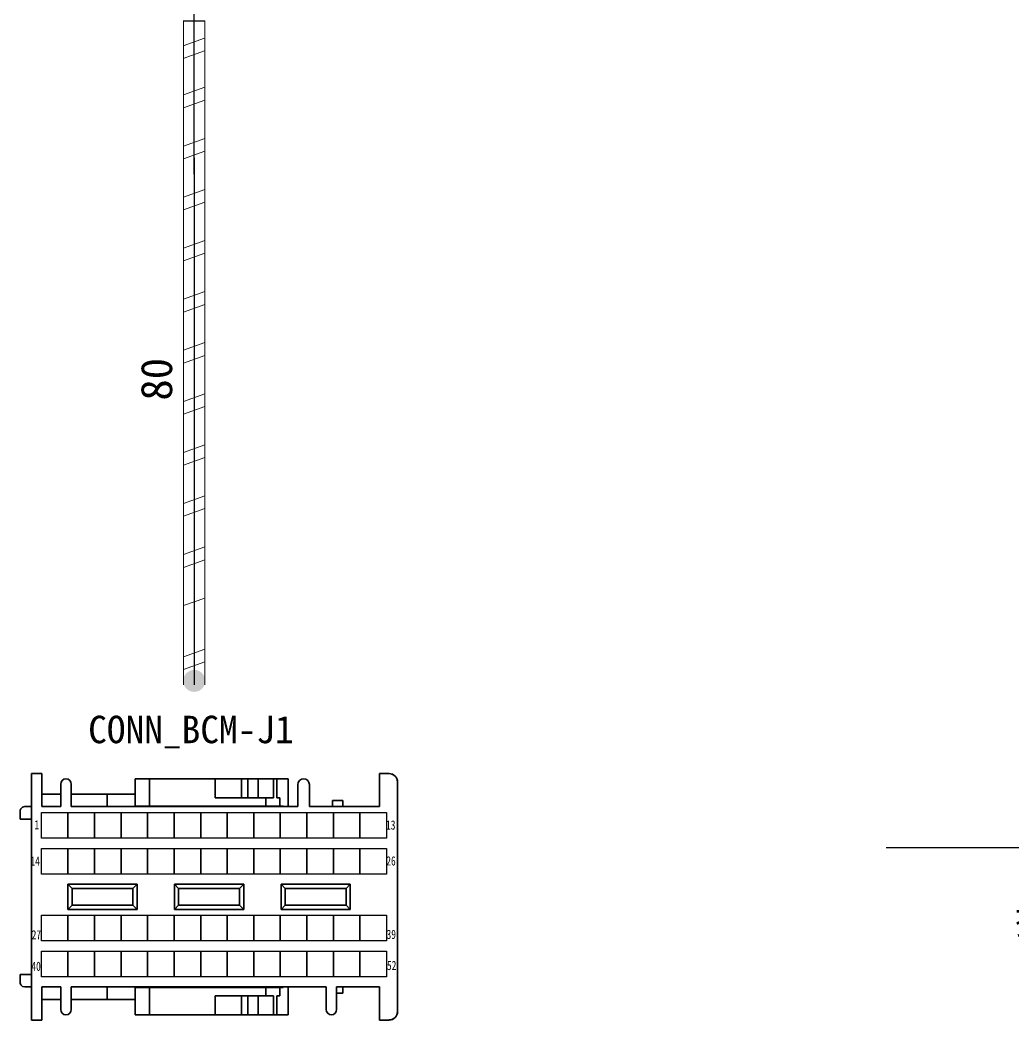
# Model space of a CAD drawing. Header units: millimetres. Extents: x 17 to 3784, y 12 to 1382.
# Drawn here: x 1098.52 to 1144.31, y 678.71 to 724.81 of the extents above; entities that cross this region are included whole.
import ezdxf
from ezdxf import colors
from ezdxf.entities.mleader import LeaderData, LeaderLine
from ezdxf.math import Vec2, Vec3

# ---------------------------------------------------------------- set-up
doc = ezdxf.new("R2010")
doc.units = ezdxf.units.MM
doc.styles.add('FangSong_GB2312_Style', font='simfang.ttf')
doc.styles.add('样式 2', font='', dxfattribs={"width": 0.75})
doc.styles.get('样式 2').set_extended_font_data('宋体')

msp = doc.modelspace()

# ---------------------------------------------------------------- hatches: boundary and pattern name
h = msp.add_hatch(color=0)
edge = h.paths.add_edge_path(flags=0)
edge.add_arc((1106.545, 694.339), 0.507, -180, 180, ccw=False)

# ---------------------------------------------------------------- linework, layer by layer
msp.add_line((1106.037, 724.769), (1107.026, 724.769))
at = {"color": 0, "lineweight": 35, "ltscale": 0.025}
for p, q in [((1099.525, 690.065), (1099.042, 690.065)), ((1099.042, 690.065), (1099.525, 690.065)), ((1112.913, 688.833), (1113.396, 688.833)), ((1113.396, 688.833), (1112.913, 688.833)), ((1099.042, 678.707), (1099.525, 678.707)), ((1099.525, 678.707), (1099.042, 678.707)), ((1099.525, 678.707), (1099.042, 678.707))]:
    msp.add_line(p, q, dxfattribs=at)
at = {"color": 0, "lineweight": 35}
for p, q in [((1099.042, 690.065), (1099.042, 678.707)), ((1099.042, 678.707), (1099.042, 690.065)), ((1115.909, 679.094), (1115.909, 689.679)), ((1115.909, 689.679), (1115.909, 679.094)), ((1100.878, 688.543), (1111.318, 688.543)), ((1111.318, 688.543), (1100.878, 688.543)), ((1100.878, 680.23), (1112.623, 680.23)), ((1100.878, 680.23), (1112.623, 680.23))]:
    msp.add_line(p, q, dxfattribs=at)
at = {"color": 0, "lineweight": 35, "ltscale": 0.10875}
for p, q in [((1099.042, 687.963), (1099.042, 690.065)), ((1099.042, 678.707), (1099.042, 680.81))]:
    msp.add_line(p, q, dxfattribs=at)
at = {"color": 0, "lineweight": 35, "ltscale": 0.07875}
for p, q in [((1099.525, 688.543), (1099.525, 690.065)), ((1099.525, 688.543), (1099.525, 690.065)), ((1115.088, 690.065), (1115.088, 688.543)), ((1115.088, 688.543), (1115.088, 690.065)), ((1115.088, 688.543), (1115.088, 690.065)), ((1099.525, 678.707), (1099.525, 680.23)), ((1099.525, 678.707), (1099.525, 680.23)), ((1115.088, 680.23), (1115.088, 678.707)), ((1115.088, 678.707), (1115.088, 680.23)), ((1115.088, 678.707), (1115.088, 680.23))]:
    msp.add_line(p, q, dxfattribs=at)
at = {"color": 0, "lineweight": 35, "ltscale": 0.033751}
for p, q in [((1103.826, 689.824), (1104.479, 689.824)), ((1104.479, 689.824), (1103.826, 689.824)), ((1103.826, 688.567), (1104.479, 688.567)), ((1103.826, 688.567), (1104.479, 688.567)), ((1104.479, 680.206), (1103.826, 680.206)), ((1104.479, 680.206), (1103.826, 680.206)), ((1110.496, 680.206), (1109.844, 680.206)), ((1104.479, 678.949), (1103.826, 678.949)), ((1103.826, 678.949), (1104.479, 678.949))]:
    msp.add_line(p, q, dxfattribs=at)
at = {"color": 0, "lineweight": 35, "ltscale": 0.065}
for p, q in [((1103.826, 688.567), (1103.826, 689.824)), ((1103.826, 688.567), (1103.826, 689.824)), ((1103.826, 688.567), (1103.826, 689.824)), ((1104.479, 689.824), (1104.479, 688.567)), ((1104.479, 689.824), (1104.479, 688.567)), ((1103.826, 678.949), (1103.826, 680.206)), ((1103.826, 678.949), (1103.826, 680.206)), ((1103.826, 678.949), (1103.826, 680.206)), ((1104.479, 680.206), (1104.479, 678.949)), ((1104.479, 680.206), (1104.479, 678.949))]:
    msp.add_line(p, q, dxfattribs=at)
at = {"color": 0, "lineweight": 35, "ltscale": 0.156822}
for p, q in [((1104.479, 689.824), (1107.511, 689.824)), ((1107.511, 689.824), (1104.479, 689.824)), ((1107.511, 678.949), (1104.479, 678.949)), ((1104.479, 678.949), (1107.511, 678.949))]:
    msp.add_line(p, q, dxfattribs=at)
at = {"color": 0, "lineweight": 35, "ltscale": 0.062277}
for p, q in [((1107.511, 689.824), (1108.715, 689.824)), ((1108.715, 689.824), (1107.511, 689.824)), ((1108.715, 679.819), (1107.511, 679.819)), ((1108.715, 678.949), (1107.511, 678.949)), ((1107.511, 678.949), (1108.715, 678.949))]:
    msp.add_line(p, q, dxfattribs=at)
at = {"color": 0, "lineweight": 35, "ltscale": 0.045}
for p, q in [((1107.511, 688.954), (1107.511, 689.824)), ((1107.511, 688.954), (1107.511, 689.824)), ((1108.715, 689.824), (1108.715, 688.954)), ((1108.715, 689.824), (1108.715, 688.954)), ((1109.02, 688.954), (1109.02, 689.824)), ((1109.02, 688.954), (1109.02, 689.824)), ((1109.483, 688.954), (1109.483, 689.824)), ((1109.483, 689.824), (1109.483, 688.954)), ((1110.191, 688.954), (1110.191, 689.824)), ((1110.191, 689.824), (1110.191, 688.954)), ((1110.349, 689.824), (1110.349, 688.954)), ((1110.349, 688.954), (1110.349, 689.824)), ((1099.525, 689.123), (1100.395, 689.123)), ((1100.395, 689.123), (1099.525, 689.123)), ((1099.525, 688.543), (1100.395, 688.543)), ((1100.395, 688.543), (1099.525, 688.543)), ((1099.525, 680.23), (1100.395, 680.23)), ((1099.525, 680.23), (1100.395, 680.23)), ((1099.525, 680.23), (1100.395, 680.23)), ((1100.395, 680.23), (1099.525, 680.23)), ((1100.395, 680.23), (1099.525, 680.23)), ((1099.525, 680.23), (1100.395, 680.23)), ((1100.395, 680.23), (1099.525, 680.23)), ((1100.395, 679.65), (1099.525, 679.65)), ((1100.395, 679.65), (1099.525, 679.65)), ((1099.525, 679.65), (1100.395, 679.65)), ((1107.511, 678.949), (1107.511, 679.819)), ((1107.511, 678.949), (1107.511, 679.819)), ((1108.715, 679.819), (1108.715, 678.949)), ((1108.715, 679.819), (1108.715, 678.949)), ((1109.02, 678.949), (1109.02, 679.819)), ((1109.02, 678.949), (1109.02, 679.819)), ((1109.483, 679.819), (1109.483, 678.949)), ((1109.483, 678.949), (1109.483, 679.819)), ((1110.191, 678.949), (1110.191, 679.819)), ((1110.191, 679.819), (1110.191, 678.949)), ((1110.349, 679.819), (1110.349, 678.949)), ((1110.349, 678.949), (1110.349, 679.819))]:
    msp.add_line(p, q, dxfattribs=at)
at = {"color": 0, "lineweight": 35, "ltscale": 0.015787}
for p, q in [((1108.715, 689.824), (1109.02, 689.824)), ((1109.02, 689.824), (1108.715, 689.824)), ((1109.02, 679.819), (1108.715, 679.819)), ((1109.02, 678.949), (1108.715, 678.949)), ((1108.715, 678.949), (1109.02, 678.949)), ((1108.748, 678.949), (1109.053, 678.949))]:
    msp.add_line(p, q, dxfattribs=at)
at = {"color": 0, "lineweight": 35, "ltscale": 0.023943}
for p, q in [((1109.02, 689.824), (1109.483, 689.824)), ((1109.02, 689.824), (1109.483, 689.824)), ((1109.02, 679.819), (1109.483, 679.819)), ((1109.483, 678.949), (1109.02, 678.949)), ((1109.483, 678.949), (1109.02, 678.949)), ((1109.053, 678.949), (1109.516, 678.949))]:
    msp.add_line(p, q, dxfattribs=at)
at = {"color": 0, "lineweight": 35, "ltscale": 0.03665}
for p, q in [((1109.483, 689.824), (1110.191, 689.824)), ((1110.191, 689.824), (1109.483, 689.824)), ((1110.191, 679.819), (1109.483, 679.819)), ((1110.191, 678.949), (1109.483, 678.949)), ((1109.483, 678.949), (1110.191, 678.949))]:
    msp.add_line(p, q, dxfattribs=at)
at = {"color": 0, "lineweight": 35, "ltscale": 0.008151}
for p, q in [((1110.191, 689.824), (1110.349, 689.824)), ((1110.349, 689.824), (1110.191, 689.824)), ((1110.349, 678.949), (1110.191, 678.949)), ((1110.191, 678.949), (1110.349, 678.949))]:
    msp.add_line(p, q, dxfattribs=at)
at = {"color": 0, "lineweight": 35, "ltscale": 0.027264}
for p, q in [((1110.349, 689.824), (1110.876, 689.824)), ((1110.876, 689.824), (1110.349, 689.824)), ((1110.876, 678.949), (1110.349, 678.949))]:
    msp.add_line(p, q, dxfattribs=at)
at = {"color": 0, "lineweight": 35, "ltscale": 0.06625}
for p, q in [((1110.876, 689.824), (1110.876, 688.543)), ((1110.876, 680.23), (1110.876, 678.949))]:
    msp.add_line(p, q, dxfattribs=at)
at = {"color": 0, "lineweight": 35, "ltscale": 0.066249}
msp.add_line((1110.876, 688.543), (1110.876, 689.824), dxfattribs=at)
at = {"color": 0, "lineweight": 35, "ltscale": 0.022499}
for p, q in [((1115.523, 690.065), (1115.088, 690.065)), ((1115.088, 690.065), (1115.523, 690.065)), ((1115.088, 678.707), (1115.523, 678.707)), ((1115.088, 678.707), (1115.523, 678.707)), ((1115.523, 678.707), (1115.088, 678.707))]:
    msp.add_line(p, q, dxfattribs=at)
at = {"color": 0, "lineweight": 35, "ltscale": 0.05375}
for p, q in [((1100.395, 689.582), (1100.395, 688.543)), ((1100.395, 689.582), (1100.395, 688.543)), ((1100.395, 688.543), (1100.395, 689.582)), ((1100.878, 688.543), (1100.878, 689.582)), ((1100.878, 689.582), (1100.878, 688.543)), ((1100.395, 680.23), (1100.395, 679.191)), ((1100.395, 680.23), (1100.395, 679.191)), ((1100.395, 679.191), (1100.395, 680.23)), ((1100.878, 679.191), (1100.878, 680.23)), ((1100.878, 680.23), (1100.878, 679.191)), ((1112.623, 680.23), (1112.623, 679.191)), ((1112.623, 680.23), (1112.623, 679.191)), ((1112.623, 679.191), (1112.623, 680.23)), ((1113.106, 679.191), (1113.106, 680.23)), ((1113.106, 680.23), (1113.106, 679.191))]:
    msp.add_line(p, q, dxfattribs=at)
at = {"color": 0, "lineweight": 35, "ltscale": 0.0525}
for p, q in [((1111.318, 689.558), (1111.318, 688.543)), ((1111.318, 689.558), (1111.318, 688.543)), ((1111.318, 688.543), (1111.318, 689.558)), ((1111.85, 688.543), (1111.85, 689.558)), ((1111.85, 689.558), (1111.85, 688.543))]:
    msp.add_line(p, q, dxfattribs=at)
at = {"color": 0, "lineweight": 35, "ltscale": 0.0575}
for p, q in [((1099.042, 687.963), (1099.042, 689.075)), ((1099.042, 689.075), (1099.042, 687.963)), ((1099.042, 679.698), (1099.042, 680.81)), ((1099.042, 680.81), (1099.042, 679.698))]:
    msp.add_line(p, q, dxfattribs=at)
at = {"color": 0, "lineweight": 35, "ltscale": 0.085788}
for p, q in [((1100.878, 689.123), (1102.537, 689.123)), ((1102.537, 689.123), (1100.878, 689.123)), ((1102.537, 680.23), (1100.878, 680.23)), ((1102.537, 679.65), (1100.878, 679.65)), ((1102.537, 679.65), (1100.878, 679.65)), ((1100.878, 679.65), (1102.537, 679.65))]:
    msp.add_line(p, q, dxfattribs=at)
at = {"color": 0, "lineweight": 35, "ltscale": 0.066872}
for p, q in [((1102.537, 689.123), (1103.83, 689.123)), ((1103.83, 689.123), (1102.537, 689.123))]:
    msp.add_line(p, q, dxfattribs=at)
at = {"color": 0, "lineweight": 35, "ltscale": 0.03}
for p, q in [((1102.537, 688.543), (1102.537, 689.123)), ((1102.537, 688.543), (1102.537, 689.123)), ((1099.042, 687.963), (1099.042, 688.543)), ((1099.042, 688.543), (1099.042, 687.963)), ((1099.042, 687.963), (1099.042, 688.543)), ((1099.042, 680.23), (1099.042, 680.81)), ((1099.042, 680.81), (1099.042, 680.23)), ((1099.042, 680.23), (1099.042, 680.81)), ((1102.537, 679.65), (1102.537, 680.23)), ((1102.537, 679.65), (1102.537, 680.23))]:
    msp.add_line(p, q, dxfattribs=at)
at = {"color": 0, "lineweight": 35, "ltscale": 0.120677}
for p, q in [((1109.844, 688.954), (1107.511, 688.954)), ((1107.511, 688.954), (1109.844, 688.954)), ((1107.511, 679.819), (1109.844, 679.819)), ((1109.844, 679.819), (1107.511, 679.819))]:
    msp.add_line(p, q, dxfattribs=at)
at = {"color": 0, "lineweight": 35, "ltscale": 0.02}
for p, q in [((1109.844, 688.567), (1109.844, 688.954)), ((1109.844, 688.567), (1109.844, 688.954)), ((1110.496, 688.567), (1110.496, 688.954)), ((1100.008, 680.23), (1100.395, 680.23)), ((1100.395, 680.23), (1100.008, 680.23)), ((1109.844, 679.819), (1109.844, 680.206)), ((1109.844, 679.819), (1109.844, 680.206)), ((1110.496, 680.206), (1110.496, 679.819))]:
    msp.add_line(p, q, dxfattribs=at)
at = {"color": 0, "lineweight": 35, "ltscale": 0.017979}
for p, q in [((1110.191, 688.954), (1109.844, 688.954)), ((1109.844, 688.954), (1110.191, 688.954)), ((1109.844, 679.819), (1110.191, 679.819)), ((1110.191, 679.819), (1109.844, 679.819))]:
    msp.add_line(p, q, dxfattribs=at)
at = {"color": 0, "lineweight": 35, "ltscale": 0.00762}
for p, q in [((1110.496, 688.954), (1110.349, 688.954)), ((1110.349, 679.819), (1110.496, 679.819))]:
    msp.add_line(p, q, dxfattribs=at)
at = {"color": 0, "lineweight": 35, "ltscale": 0.007547}
for p, q in [((1110.495, 688.954), (1110.349, 688.954)), ((1109.987, 680.23), (1110.132, 680.23)), ((1109.987, 680.23), (1110.132, 680.23)), ((1110.349, 679.819), (1110.495, 679.819))]:
    msp.add_line(p, q, dxfattribs=at)
at = {"color": 0, "lineweight": 35, "ltscale": 0.015}
for p, q in [((1112.913, 688.833), (1112.913, 688.543)), ((1112.913, 688.543), (1112.913, 688.833)), ((1112.913, 688.543), (1112.913, 688.833)), ((1113.396, 688.833), (1113.396, 688.543)), ((1113.396, 688.833), (1113.396, 688.543)), ((1113.396, 680.23), (1113.396, 679.94)), ((1113.396, 680.23), (1113.396, 679.94))]:
    msp.add_line(p, q, dxfattribs=at)
at = {"color": 0, "lineweight": 35, "ltscale": 0.0175}
for p, q in [((1098.518, 687.963), (1098.518, 688.301)), ((1098.518, 688.301), (1098.518, 687.963)), ((1098.518, 680.472), (1098.518, 680.81)), ((1098.518, 680.81), (1098.518, 680.472))]:
    msp.add_line(p, q, dxfattribs=at)
at = {"color": 0, "lineweight": 35, "ltscale": 0.015865}
for p, q in [((1098.735, 688.543), (1099.042, 688.543)), ((1099.042, 688.543), (1098.735, 688.543)), ((1098.735, 680.23), (1099.042, 680.23)), ((1098.735, 680.23), (1099.042, 680.23)), ((1098.735, 680.23), (1099.042, 680.23))]:
    msp.add_line(p, q, dxfattribs=at)
at = {"color": 0, "lineweight": 35, "ltscale": 0.00375}
for p, q in [((1099.042, 688.277), (1099.042, 688.205)), ((1099.042, 684.604), (1099.042, 684.676)), ((1099.042, 684.096), (1099.042, 684.169)), ((1099.042, 680.568), (1099.042, 680.496))]:
    msp.add_line(p, q, dxfattribs=at)
at = {"color": 0, "lineweight": 35, "ltscale": 0.039999}
for p, q in [((1099.042, 688.277), (1099.042, 687.504)), ((1100.917, 684), (1100.917, 684.773)), ((1100.917, 684), (1100.917, 684.773)), ((1103.72, 684.773), (1103.72, 684)), ((1103.72, 684.773), (1103.72, 684)), ((1103.72, 684), (1103.72, 684.773)), ((1105.827, 684), (1105.827, 684.773)), ((1105.827, 684), (1105.827, 684.773)), ((1108.631, 684.773), (1108.631, 684)), ((1108.631, 684.773), (1108.631, 684)), ((1108.631, 684), (1108.631, 684.773)), ((1110.738, 684), (1110.738, 684.773)), ((1110.738, 684), (1110.738, 684.773)), ((1113.541, 684.773), (1113.541, 684)), ((1113.541, 684.773), (1113.541, 684)), ((1113.541, 684), (1113.541, 684.773)), ((1099.042, 681.269), (1099.042, 680.496)), ((1107.548, 680.23), (1106.775, 680.23)), ((1106.775, 678.949), (1107.548, 678.949)), ((1107.548, 678.949), (1106.775, 678.949))]:
    msp.add_line(p, q, dxfattribs=at)
at = {"color": 0, "lineweight": 35, "ltscale": 0.125002}
msp.add_line((1106.243, 688.567), (1103.826, 688.567), dxfattribs=at)
at = {"color": 0, "lineweight": 35, "ltscale": 0.277499}
for p, q in [((1104.479, 688.567), (1109.844, 688.567)), ((1104.479, 688.567), (1109.844, 688.567)), ((1109.844, 680.206), (1104.479, 680.206)), ((1109.844, 680.206), (1104.479, 680.206))]:
    msp.add_line(p, q, dxfattribs=at)
at = {"color": 0, "lineweight": 35, "ltscale": 0.00125}
for p, q in [((1104.638, 688.567), (1104.638, 688.543)), ((1104.638, 688.567), (1104.638, 688.543)), ((1106.243, 688.543), (1106.243, 688.567)), ((1106.775, 688.567), (1106.775, 688.543)), ((1106.775, 688.567), (1106.775, 688.543)), ((1107.548, 688.543), (1107.548, 688.567)), ((1107.548, 688.543), (1107.548, 688.567)), ((1107.548, 688.543), (1107.548, 688.567)), ((1108.08, 688.543), (1108.08, 688.567)), ((1110.645, 688.567), (1110.645, 688.543)), ((1104.638, 680.23), (1104.638, 680.206)), ((1104.638, 680.23), (1104.638, 680.206)), ((1106.243, 680.23), (1106.243, 680.206)), ((1106.775, 680.23), (1106.775, 680.206)), ((1106.775, 680.23), (1106.775, 680.206)), ((1107.548, 680.206), (1107.548, 680.23)), ((1107.548, 680.206), (1107.548, 680.23)), ((1107.548, 680.206), (1107.548, 680.23)), ((1108.08, 680.23), (1108.08, 680.206)), ((1110.645, 680.23), (1110.645, 680.206)), ((1110.645, 680.206), (1110.645, 680.23))]:
    msp.add_line(p, q, dxfattribs=at)
at = {"color": 0, "lineweight": 35, "ltscale": 0.047902}
msp.add_line((1105.317, 688.567), (1106.243, 688.567), dxfattribs=at)
at = {"color": 0, "lineweight": 35, "ltscale": 0.029118}
msp.add_line((1105.317, 688.567), (1105.88, 688.567), dxfattribs=at)
at = {"color": 0, "lineweight": 35, "ltscale": 0.018784}
msp.add_line((1106.243, 688.567), (1105.88, 688.567), dxfattribs=at)
at = {"color": 0, "lineweight": 35, "ltscale": 0.016251}
for p, q in [((1105.929, 688.567), (1106.243, 688.567)), ((1108.08, 688.567), (1108.394, 688.567))]:
    msp.add_line(p, q, dxfattribs=at)
at = {"color": 0, "lineweight": 35, "ltscale": 0.127499}
msp.add_line((1105.929, 688.567), (1108.394, 688.567), dxfattribs=at)
at = {"color": 0, "lineweight": 35, "ltscale": 0.125}
msp.add_line((1108.08, 688.567), (1110.496, 688.567), dxfattribs=at)
at = {"color": 0, "lineweight": 35, "ltscale": 0.001988}
msp.add_line((1108.08, 688.567), (1108.118, 688.567), dxfattribs=at)
msp.add_line((1108.08, 688.567), (1108.118, 688.567), dxfattribs=at)
at = {"color": 0, "lineweight": 35, "ltscale": 0.132692}
msp.add_line((1110.645, 688.567), (1108.08, 688.567), dxfattribs=at)
at = {"color": 0, "lineweight": 35, "ltscale": 0.031105}
msp.add_line((1108.681, 688.567), (1108.08, 688.567), dxfattribs=at)
at = {"color": 0, "lineweight": 35, "ltscale": 0.101587}
msp.add_line((1108.681, 688.567), (1110.645, 688.567), dxfattribs=at)
at = {"color": 0, "lineweight": 35, "ltscale": 0.058798}
msp.add_line((1110.496, 688.567), (1109.359, 688.567), dxfattribs=at)
at = {"color": 0, "lineweight": 35, "ltscale": 0.007722}
for p, q in [((1110.496, 688.567), (1110.645, 688.567)), ((1110.645, 680.206), (1110.496, 680.206)), ((1110.645, 680.206), (1110.496, 680.206))]:
    msp.add_line(p, q, dxfattribs=at)
at = {"color": 0, "lineweight": 35, "ltscale": 0.001249}
msp.add_line((1110.645, 688.543), (1110.645, 688.567), dxfattribs=at)
at = {"color": 0, "lineweight": 35, "ltscale": 0.1675}
for p, q in [((1111.85, 688.543), (1115.088, 688.543)), ((1115.088, 688.543), (1111.85, 688.543))]:
    msp.add_line(p, q, dxfattribs=at)
at = {"color": 0, "lineweight": 35, "ltscale": 0.027072}
for p, q in [((1099.042, 687.963), (1098.518, 687.963)), ((1098.518, 687.963), (1099.042, 687.963)), ((1098.518, 687.963), (1099.042, 687.963)), ((1099.042, 680.81), (1098.518, 680.81)), ((1098.518, 680.81), (1099.042, 680.81))]:
    msp.add_line(p, q, dxfattribs=at)
at = {"color": 0, "lineweight": 35, "ltscale": 0.1825}
for p, q in [((1099.042, 688.205), (1099.042, 684.676)), ((1099.042, 684.096), (1099.042, 680.568))]:
    msp.add_line(p, q, dxfattribs=at)
at = {"color": 0, "lineweight": 35, "ltscale": 0.03375}
for p, q in [((1099.042, 687.311), (1099.042, 687.963)), ((1099.042, 680.81), (1099.042, 681.462))]:
    msp.add_line(p, q, dxfattribs=at)
at = {"color": 0, "lineweight": 35, "ltscale": 0.010001}
for p, q in [((1099.042, 687.504), (1099.042, 687.311)), ((1099.042, 681.462), (1099.042, 681.269))]:
    msp.add_line(p, q, dxfattribs=at)
at = {"color": 0, "lineweight": 35, "ltscale": 0.03875}
for p, q in [((1099.042, 684.604), (1099.042, 685.353)), ((1099.042, 683.42), (1099.042, 684.169))]:
    msp.add_line(p, q, dxfattribs=at)
at = {"color": 0, "lineweight": 35, "ltscale": 0.01}
for p, q in [((1099.042, 685.353), (1099.042, 685.16)), ((1099.042, 683.613), (1099.042, 683.42))]:
    msp.add_line(p, q, dxfattribs=at)
at = {"color": 0, "lineweight": 35, "ltscale": 0.02875}
for p, q in [((1099.042, 685.16), (1099.042, 684.604)), ((1099.042, 685.16), (1099.042, 684.604)), ((1099.042, 684.169), (1099.042, 683.613)), ((1099.042, 684.169), (1099.042, 683.613))]:
    msp.add_line(p, q, dxfattribs=at)
at = {"color": 0, "lineweight": 35, "ltscale": 0.02375}
for p, q in [((1099.042, 685.16), (1099.042, 684.701)), ((1099.042, 684.072), (1099.042, 683.613))]:
    msp.add_line(p, q, dxfattribs=at)
at = {"color": 0, "lineweight": 35, "ltscale": 0.01375}
for p, q in [((1099.042, 684.676), (1099.042, 684.942)), ((1099.042, 684.942), (1099.042, 684.676)), ((1099.042, 684.096), (1099.042, 683.831)), ((1099.042, 683.831), (1099.042, 684.096))]:
    msp.add_line(p, q, dxfattribs=at)
at = {"color": 0, "lineweight": 35, "ltscale": 0.0325}
msp.add_line((1099.042, 684.701), (1099.042, 684.072), dxfattribs=at)
at = {"color": 0, "lineweight": 35, "ltscale": 0.060001}
for p, q in [((1100.724, 683.806), (1100.724, 684.966)), ((1100.724, 684.966), (1100.724, 683.806)), ((1103.914, 684.966), (1103.914, 683.806)), ((1103.914, 683.806), (1103.914, 684.966)), ((1105.634, 683.806), (1105.634, 684.966)), ((1105.634, 684.966), (1105.634, 683.806)), ((1108.824, 684.966), (1108.824, 683.806)), ((1108.824, 683.806), (1108.824, 684.966)), ((1110.545, 683.806), (1110.545, 684.966)), ((1110.545, 684.966), (1110.545, 683.806)), ((1113.734, 684.966), (1113.734, 683.806)), ((1113.734, 683.806), (1113.734, 684.966))]:
    msp.add_line(p, q, dxfattribs=at)
at = {"color": 0, "lineweight": 35, "ltscale": 0.165001}
for p, q in [((1100.724, 684.966), (1103.914, 684.966)), ((1103.914, 684.966), (1100.724, 684.966)), ((1103.914, 683.806), (1100.724, 683.806)), ((1100.724, 683.806), (1103.914, 683.806))]:
    msp.add_line(p, q, dxfattribs=at)
at = {"color": 0, "lineweight": 35, "ltscale": 0.014143}
for p, q in [((1100.724, 684.966), (1100.917, 684.773)), ((1100.917, 684.773), (1100.724, 684.966)), ((1103.72, 684.773), (1103.914, 684.966)), ((1103.914, 684.966), (1103.72, 684.773)), ((1108.824, 684.966), (1108.631, 684.773)), ((1108.631, 684.773), (1108.824, 684.966)), ((1110.545, 684.966), (1110.738, 684.773)), ((1110.738, 684.773), (1110.545, 684.966)), ((1100.724, 683.806), (1100.917, 684)), ((1100.917, 684), (1100.724, 683.806)), ((1103.914, 683.806), (1103.72, 684)), ((1103.72, 684), (1103.914, 683.806)), ((1108.631, 684), (1108.824, 683.806)), ((1108.824, 683.806), (1108.631, 684)), ((1110.545, 683.806), (1110.738, 684)), ((1110.738, 684), (1110.545, 683.806))]:
    msp.add_line(p, q, dxfattribs=at)
at = {"color": 0, "lineweight": 35, "ltscale": 0.145}
for p, q in [((1100.917, 684.773), (1103.72, 684.773)), ((1100.917, 684.773), (1103.72, 684.773)), ((1100.917, 684.773), (1103.72, 684.773)), ((1105.827, 684.773), (1108.631, 684.773)), ((1105.827, 684.773), (1108.631, 684.773)), ((1105.827, 684.773), (1108.631, 684.773)), ((1110.738, 684.773), (1113.541, 684.773)), ((1110.738, 684.773), (1113.541, 684.773)), ((1110.738, 684.773), (1113.541, 684.773)), ((1103.72, 684), (1100.917, 684)), ((1103.72, 684), (1100.917, 684)), ((1108.631, 684), (1105.827, 684)), ((1108.631, 684), (1105.827, 684)), ((1113.541, 684), (1110.738, 684)), ((1113.541, 684), (1110.738, 684))]:
    msp.add_line(p, q, dxfattribs=at)
at = {"color": 0, "lineweight": 35, "ltscale": 0.164999}
for p, q in [((1105.634, 684.966), (1108.824, 684.966)), ((1108.824, 684.966), (1105.634, 684.966)), ((1110.545, 684.966), (1113.734, 684.966)), ((1113.734, 684.966), (1110.545, 684.966)), ((1108.824, 683.806), (1105.634, 683.806)), ((1105.634, 683.806), (1108.824, 683.806)), ((1113.734, 683.806), (1110.545, 683.806)), ((1110.545, 683.806), (1113.734, 683.806))]:
    msp.add_line(p, q, dxfattribs=at)
at = {"color": 0, "lineweight": 35, "ltscale": 0.014142}
for p, q in [((1105.634, 684.966), (1105.827, 684.773)), ((1105.827, 684.773), (1105.634, 684.966)), ((1113.734, 684.966), (1113.541, 684.773)), ((1113.541, 684.773), (1113.734, 684.966)), ((1105.634, 683.806), (1105.827, 684)), ((1105.827, 684), (1105.634, 683.806)), ((1113.541, 684), (1113.734, 683.806)), ((1113.734, 683.806), (1113.541, 684))]:
    msp.add_line(p, q, dxfattribs=at)
at = {"color": 0, "lineweight": 35, "ltscale": 0.015001}
msp.add_line((1099.718, 680.23), (1100.008, 680.23), dxfattribs=at)
msp.add_line((1099.718, 680.23), (1100.008, 680.23), dxfattribs=at)
at = {"color": 0, "lineweight": 35, "ltscale": 0.1}
msp.add_line((1100.878, 680.23), (1102.812, 680.23), dxfattribs=at)
msp.add_line((1100.878, 680.23), (1102.812, 680.23), dxfattribs=at)
at = {"color": 0, "lineweight": 35, "ltscale": 0.105}
msp.add_line((1102.908, 680.23), (1100.878, 680.23), dxfattribs=at)
msp.add_line((1102.908, 680.23), (1100.878, 680.23), dxfattribs=at)
at = {"color": 0, "lineweight": 35, "ltscale": 0.027499}
for p, q in [((1100.878, 680.23), (1101.41, 680.23)), ((1101.41, 680.23), (1100.878, 680.23))]:
    msp.add_line(p, q, dxfattribs=at)
at = {"color": 0, "lineweight": 35, "ltscale": 0.108667}
msp.add_line((1104.638, 680.23), (1102.537, 680.23), dxfattribs=at)
at = {"color": 0, "lineweight": 35, "ltscale": 0.005}
msp.add_line((1102.812, 680.23), (1102.908, 680.23), dxfattribs=at)
msp.add_line((1102.812, 680.23), (1102.908, 680.23), dxfattribs=at)
at = {"color": 0, "lineweight": 35, "ltscale": 0.083046}
msp.add_line((1106.243, 680.23), (1104.638, 680.23), dxfattribs=at)
at = {"color": 0, "lineweight": 35, "ltscale": 0.027501}
for p, q in [((1106.775, 680.23), (1106.243, 680.23)), ((1108.08, 680.23), (1107.548, 680.23)), ((1106.775, 678.949), (1106.243, 678.949)), ((1106.243, 678.949), (1106.775, 678.949)), ((1108.08, 678.949), (1107.548, 678.949)), ((1107.548, 678.949), (1108.08, 678.949))]:
    msp.add_line(p, q, dxfattribs=at)
at = {"color": 0, "lineweight": 35, "ltscale": 0.204834}
msp.add_line((1108.08, 680.23), (1112.04, 680.23), dxfattribs=at)
at = {"color": 0, "lineweight": 35, "ltscale": 0.029684}
msp.add_line((1109.177, 680.23), (1109.751, 680.23), dxfattribs=at)
at = {"color": 0, "lineweight": 35, "ltscale": 0.09823}
msp.add_line((1111.076, 680.23), (1109.177, 680.23), dxfattribs=at)
at = {"color": 0, "lineweight": 35, "ltscale": 0.012167}
msp.add_line((1109.751, 680.23), (1109.986, 680.23), dxfattribs=at)
at = {"color": 0, "lineweight": 35, "ltscale": 0.014627}
for p, q in [((1110.034, 680.23), (1109.751, 680.23)), ((1110.793, 680.23), (1111.076, 680.23)), ((1111.076, 680.23), (1110.793, 680.23))]:
    msp.add_line(p, q, dxfattribs=at)
at = {"color": 0, "lineweight": 35, "ltscale": 0.012181}
for p, q in [((1109.751, 680.23), (1109.987, 680.23)), ((1109.751, 680.23), (1109.987, 680.23)), ((1110.841, 680.23), (1111.076, 680.23)), ((1110.841, 680.23), (1111.076, 680.23))]:
    msp.add_line(p, q, dxfattribs=at)
at = {"color": 0, "lineweight": 35, "ltscale": 0.011467}
msp.add_line((1109.751, 680.23), (1109.973, 680.23), dxfattribs=at)
msp.add_line((1109.751, 680.23), (1109.973, 680.23), dxfattribs=at)
at = {"color": 0, "lineweight": 35, "ltscale": 0.012221}
msp.add_line((1109.751, 680.23), (1109.987, 680.23), dxfattribs=at)
at = {"color": 0, "lineweight": 35, "ltscale": 0.033719}
msp.add_line((1110.496, 680.206), (1109.844, 680.206), dxfattribs=at)
at = {"color": 0, "lineweight": 35, "ltscale": 0.037352}
for p, q in [((1110.695, 680.23), (1109.973, 680.23)), ((1110.132, 680.23), (1110.855, 680.23)), ((1110.132, 680.23), (1110.855, 680.23))]:
    msp.add_line(p, q, dxfattribs=at)
at = {"color": 0, "lineweight": 35, "ltscale": 0.014058}
msp.add_line((1110.245, 680.23), (1109.973, 680.23), dxfattribs=at)
at = {"color": 0, "lineweight": 35, "ltscale": 0.007561}
msp.add_line((1109.986, 680.23), (1110.132, 680.23), dxfattribs=at)
at = {"color": 0, "lineweight": 35, "ltscale": 0.007513}
msp.add_line((1109.987, 680.23), (1110.133, 680.23), dxfattribs=at)
at = {"color": 0, "lineweight": 35, "ltscale": 0.003337}
msp.add_line((1110.034, 680.23), (1110.098, 680.23), dxfattribs=at)
at = {"color": 0, "lineweight": 35, "ltscale": 0.005562}
msp.add_line((1110.034, 680.23), (1110.141, 680.23), dxfattribs=at)
at = {"color": 0, "lineweight": 35, "ltscale": 0.053918}
msp.add_line((1110.034, 680.23), (1111.076, 680.23), dxfattribs=at)
at = {"color": 0, "lineweight": 35, "ltscale": 0.005559}
msp.add_line((1110.034, 680.23), (1110.141, 680.23), dxfattribs=at)
at = {"color": 0, "lineweight": 35, "ltscale": 0.002029}
for p, q in [((1110.034, 680.23), (1110.073, 680.23)), ((1110.034, 680.23), (1110.073, 680.23)), ((1110.754, 680.23), (1110.793, 680.23)), ((1110.754, 680.23), (1110.793, 680.23)), ((1110.754, 680.23), (1110.793, 680.23))]:
    msp.add_line(p, q, dxfattribs=at)
at = {"color": 0, "lineweight": 35, "ltscale": 0.003336}
for p, q in [((1110.034, 680.23), (1110.098, 680.23)), ((1110.034, 680.23), (1110.098, 680.23)), ((1110.729, 680.23), (1110.793, 680.23)), ((1110.729, 680.23), (1110.793, 680.23))]:
    msp.add_line(p, q, dxfattribs=at)
at = {"color": 0, "lineweight": 35, "ltscale": 0.008868}
msp.add_line((1110.073, 680.23), (1110.245, 680.23), dxfattribs=at)
at = {"color": 0, "lineweight": 35, "ltscale": 0.033926}
for p, q in [((1110.073, 680.23), (1110.729, 680.23)), ((1110.098, 680.23), (1110.754, 680.23)), ((1110.754, 680.23), (1110.098, 680.23)), ((1110.754, 680.23), (1110.098, 680.23))]:
    msp.add_line(p, q, dxfattribs=at)
at = {"color": 0, "lineweight": 35, "ltscale": 0.03419}
msp.add_line((1110.132, 680.23), (1110.793, 680.23), dxfattribs=at)
at = {"color": 0, "lineweight": 35, "ltscale": 0.048811}
msp.add_line((1110.133, 680.23), (1111.076, 680.23), dxfattribs=at)
at = {"color": 0, "lineweight": 35, "ltscale": 0.03373}
msp.add_line((1110.793, 680.23), (1110.141, 680.23), dxfattribs=at)
at = {"color": 0, "lineweight": 35, "ltscale": 0.04836}
msp.add_line((1111.076, 680.23), (1110.141, 680.23), dxfattribs=at)
at = {"color": 0, "lineweight": 35, "ltscale": 0.007692}
msp.add_line((1110.496, 680.206), (1110.645, 680.206), dxfattribs=at)
at = {"color": 0, "lineweight": 35, "ltscale": 0.007562}
msp.add_line((1110.583, 680.23), (1110.729, 680.23), dxfattribs=at)
at = {"color": 0, "lineweight": 35, "ltscale": 0.005798}
msp.add_line((1110.695, 680.23), (1110.583, 680.23), dxfattribs=at)
at = {"color": 0, "lineweight": 35, "ltscale": 0.007545}
msp.add_line((1110.695, 680.23), (1110.841, 680.23), dxfattribs=at)
msp.add_line((1110.695, 680.23), (1110.841, 680.23), dxfattribs=at)
at = {"color": 0, "lineweight": 35, "ltscale": 0.011465}
msp.add_line((1110.855, 680.23), (1111.076, 680.23), dxfattribs=at)
msp.add_line((1110.855, 680.23), (1111.076, 680.23), dxfattribs=at)
at = {"color": 0, "lineweight": 35, "ltscale": 0.066251}
msp.add_line((1110.876, 678.949), (1110.876, 680.23), dxfattribs=at)
at = {"color": 0, "lineweight": 35, "ltscale": 0.012909}
msp.add_line((1111.076, 680.23), (1111.326, 680.23), dxfattribs=at)
at = {"color": 0, "lineweight": 35, "ltscale": 0.021799}
msp.add_line((1111.498, 680.23), (1111.076, 680.23), dxfattribs=at)
at = {"color": 0, "lineweight": 35, "ltscale": 0.00889}
msp.add_line((1111.326, 680.23), (1111.498, 680.23), dxfattribs=at)
at = {"color": 0, "lineweight": 35, "ltscale": 0.030165}
msp.add_line((1112.04, 680.23), (1112.623, 680.23), dxfattribs=at)
at = {"color": 0, "lineweight": 35, "ltscale": 0.102501}
msp.add_line((1113.106, 680.23), (1115.088, 680.23), dxfattribs=at)
msp.add_line((1113.106, 680.23), (1115.088, 680.23), dxfattribs=at)
at = {"color": 0, "lineweight": 35, "ltscale": 0.015002}
for p, q in [((1113.396, 680.23), (1113.106, 680.23)), ((1113.396, 679.94), (1113.106, 679.94)), ((1113.106, 679.94), (1113.396, 679.94)), ((1113.106, 679.94), (1113.396, 679.94))]:
    msp.add_line(p, q, dxfattribs=at)
at = {"color": 0, "lineweight": 35, "ltscale": 0.087494}
msp.add_line((1113.396, 680.23), (1115.088, 680.23), dxfattribs=at)
at = {"color": 0, "lineweight": 35, "ltscale": 0.066711}
for p, q in [((1102.537, 679.65), (1103.826, 679.65)), ((1103.826, 679.65), (1102.537, 679.65)), ((1102.537, 679.65), (1103.826, 679.65))]:
    msp.add_line(p, q, dxfattribs=at)
at = {"color": 0, "lineweight": 35, "ltscale": 0.237361}
msp.add_line((1108.415, 678.949), (1103.826, 678.949), dxfattribs=at)
at = {"color": 0, "lineweight": 35, "ltscale": 0.15}
msp.add_line((1105.711, 678.949), (1108.611, 678.949), dxfattribs=at)
msp.add_line((1105.711, 678.949), (1108.611, 678.949), dxfattribs=at)
at = {"color": 0, "lineweight": 35, "ltscale": 0.095001}
msp.add_line((1106.243, 678.949), (1108.08, 678.949), dxfattribs=at)
at = {"color": 0, "lineweight": 35, "ltscale": 0.011415}
msp.add_line((1107.113, 678.949), (1107.334, 678.949), dxfattribs=at)
at = {"color": 0, "lineweight": 35, "ltscale": 0.194228}
msp.add_line((1107.121, 678.949), (1110.876, 678.949), dxfattribs=at)
at = {"color": 0, "lineweight": 35, "ltscale": 0.073172}
msp.add_line((1107.334, 678.949), (1108.748, 678.949), dxfattribs=at)
at = {"color": 0, "lineweight": 35, "ltscale": 0.036221}
msp.add_line((1109.116, 678.949), (1108.415, 678.949), dxfattribs=at)
at = {"color": 0, "lineweight": 35, "ltscale": 0.112268}
msp.add_line((1110.876, 678.949), (1108.706, 678.949), dxfattribs=at)
at = {"color": 0, "lineweight": 35, "ltscale": 0.021204}
msp.add_line((1108.706, 678.949), (1109.116, 678.949), dxfattribs=at)
at = {"color": 0, "lineweight": 35, "ltscale": 0.009799}
msp.add_line((1109.14, 678.949), (1109.329, 678.949), dxfattribs=at)
msp.add_line((1109.14, 678.949), (1109.329, 678.949), dxfattribs=at)
at = {"color": 0, "lineweight": 35, "ltscale": 0.000160217}
msp.add_line((1109.14, 678.949), (1109.143, 678.949), dxfattribs=at)
at = {"color": 0, "lineweight": 35, "ltscale": 0.026361}
for p, q in [((1109.329, 678.949), (1109.839, 678.949)), ((1109.839, 678.949), (1109.329, 678.949))]:
    msp.add_line(p, q, dxfattribs=at)
at = {"color": 0, "lineweight": 35, "ltscale": 0.037088}
msp.add_line((1109.516, 678.949), (1110.233, 678.949), dxfattribs=at)
at = {"color": 0, "lineweight": 35, "ltscale": 0.026399}
msp.add_line((1109.839, 678.949), (1110.349, 678.949), dxfattribs=at)
msp.add_line((1109.839, 678.949), (1110.349, 678.949), dxfattribs=at)
at = {"color": 0, "lineweight": 35, "ltscale": 0.005984}
msp.add_line((1110.233, 678.949), (1110.349, 678.949), dxfattribs=at)
at = {"color": 7, "linetype": 'Continuous', "lineweight": 13}
for points in [[(1106.54, 717.704), (1106.54, 725.54)], [(1106.54, 694.159), (1106.54, 717.669)]]:
    msp.add_lwpolyline(points, dxfattribs=at)
at = {"color": 7, "linetype": 'Continuous', "lineweight": 25}
for points in [[(1106.54, 717.695), (1106.54, 725.54)], [(1106.54, 718.455), (1106.54, 694.159)]]:
    msp.add_lwpolyline(points, dxfattribs=at)
at = {"color": 7, "linetype": 'Continuous', "lineweight": 0}
for points in [[(1106.05, 724.764), (1106.05, 722.41)], [(1107.031, 722.41), (1107.031, 724.764)], [(1107.011, 723.97), (1106.03, 723.617)], [(1107.011, 723.382), (1106.03, 723.029)], [(1106.05, 722.41), (1106.05, 720.056)], [(1107.031, 720.056), (1107.031, 722.41)], [(1107.031, 721.704), (1106.05, 721.351)], [(1107.031, 721.115), (1106.05, 720.762)], [(1106.05, 720.056), (1106.05, 717.701)], [(1107.031, 717.701), (1107.031, 720.056)], [(1107.031, 719.349), (1106.05, 718.996)], [(1107.031, 718.761), (1106.05, 718.408)], [(1106.051, 717.702), (1106.05, 715.348)], [(1107.029, 715.348), (1107.031, 717.702)], [(1106.05, 716.643), (1107.031, 716.996)], [(1106.05, 716.054), (1107.031, 716.407)], [(1106.051, 715.348), (1106.05, 712.993)], [(1107.029, 712.993), (1107.031, 715.348)], [(1106.05, 714.288), (1107.031, 714.641)], [(1106.05, 713.7), (1107.031, 714.053)], [(1106.051, 712.993), (1106.05, 710.639)], [(1107.029, 710.639), (1107.031, 712.993)], [(1106.05, 711.934), (1107.031, 712.287)], [(1106.05, 711.345), (1107.031, 711.698)], [(1106.051, 710.639), (1106.05, 708.285)], [(1107.029, 708.285), (1107.031, 710.639)], [(1106.05, 709.58), (1107.031, 709.933)], [(1106.05, 708.991), (1107.031, 709.344)], [(1106.051, 708.285), (1106.05, 705.93)], [(1107.029, 705.93), (1107.031, 708.285)], [(1106.05, 707.225), (1107.031, 707.578)], [(1106.05, 706.637), (1107.031, 706.99)], [(1106.051, 705.93), (1106.05, 703.576)], [(1107.029, 703.576), (1107.031, 705.93)], [(1106.05, 704.871), (1107.031, 705.224)], [(1106.05, 704.282), (1107.031, 704.635)], [(1106.051, 703.576), (1106.05, 701.222)], [(1107.029, 701.222), (1107.031, 703.576)], [(1106.05, 702.517), (1107.031, 702.87)], [(1106.05, 701.928), (1107.031, 702.281)], [(1106.051, 701.222), (1106.05, 698.867)], [(1107.029, 698.867), (1107.031, 701.222)], [(1106.05, 700.162), (1107.031, 700.515)], [(1106.05, 699.574), (1107.031, 699.927)], [(1106.051, 698.867), (1106.05, 696.513)], [(1107.029, 696.513), (1107.031, 698.867)], [(1106.05, 697.808), (1107.031, 698.161)], [(1106.051, 696.513), (1106.05, 694.159)], [(1107.029, 694.159), (1107.031, 696.513)], [(1106.05, 695.453), (1107.031, 695.807)], [(1106.05, 694.865), (1107.031, 695.217)]]:
    msp.add_lwpolyline(points, dxfattribs=at)
at = {"color": 0, "lineweight": 35}
for points in [[(1098.735, 688.543), (1098.636, 688.516), (1098.558, 688.442), (1098.529, 688.375), (1098.518, 688.301)], [(1098.735, 688.543), (1098.638, 688.517), (1098.561, 688.445), (1098.529, 688.377), (1098.518, 688.301)], [(1098.518, 680.472), (1098.529, 680.398), (1098.558, 680.331), (1098.636, 680.257), (1098.735, 680.23)], [(1098.518, 680.472), (1098.529, 680.396), (1098.561, 680.327), (1098.64, 680.255), (1098.735, 680.23)]]:
    msp.add_lwpolyline(points, dxfattribs=at)
at = {"color": 0}
for points in [[(1099.507, 688.277), (1100.729, 688.277), (1100.729, 687.091), (1099.507, 687.091)], [(1100.729, 688.277), (1101.952, 688.277), (1101.952, 687.091), (1100.729, 687.091)], [(1101.952, 688.277), (1103.174, 688.277), (1103.174, 687.091), (1101.952, 687.091)], [(1103.174, 688.277), (1104.397, 688.277), (1104.397, 687.091), (1103.174, 687.091)], [(1104.397, 688.277), (1105.62, 688.277), (1105.62, 687.091), (1104.397, 687.091)], [(1105.62, 688.277), (1106.842, 688.277), (1106.842, 687.091), (1105.62, 687.091)], [(1106.842, 688.277), (1108.065, 688.277), (1108.065, 687.091), (1106.842, 687.091)], [(1108.065, 688.277), (1109.287, 688.277), (1109.287, 687.091), (1108.065, 687.091)], [(1109.287, 688.277), (1110.51, 688.277), (1110.51, 687.091), (1109.287, 687.091)], [(1110.51, 688.277), (1111.733, 688.277), (1111.733, 687.091), (1110.51, 687.091)], [(1111.733, 688.277), (1112.955, 688.277), (1112.955, 687.091), (1111.733, 687.091)], [(1112.955, 688.277), (1114.178, 688.277), (1114.178, 687.091), (1112.955, 687.091)], [(1114.178, 688.277), (1115.4, 688.277), (1115.4, 687.091), (1114.178, 687.091)], [(1099.507, 686.611), (1100.729, 686.611), (1100.729, 685.425), (1099.507, 685.425)], [(1100.729, 686.611), (1101.952, 686.611), (1101.952, 685.425), (1100.729, 685.425)], [(1101.952, 686.611), (1103.174, 686.611), (1103.174, 685.425), (1101.952, 685.425)], [(1103.174, 686.611), (1104.397, 686.611), (1104.397, 685.425), (1103.174, 685.425)], [(1104.397, 686.611), (1105.62, 686.611), (1105.62, 685.425), (1104.397, 685.425)], [(1105.62, 686.611), (1106.842, 686.611), (1106.842, 685.425), (1105.62, 685.425)], [(1106.842, 686.611), (1108.065, 686.611), (1108.065, 685.425), (1106.842, 685.425)], [(1108.065, 686.611), (1109.287, 686.611), (1109.287, 685.425), (1108.065, 685.425)], [(1109.287, 686.611), (1110.51, 686.611), (1110.51, 685.425), (1109.287, 685.425)], [(1110.51, 686.611), (1111.733, 686.611), (1111.733, 685.425), (1110.51, 685.425)], [(1111.733, 686.611), (1112.955, 686.611), (1112.955, 685.425), (1111.733, 685.425)], [(1112.955, 686.611), (1114.178, 686.611), (1114.178, 685.425), (1112.955, 685.425)], [(1114.178, 686.611), (1115.4, 686.611), (1115.4, 685.425), (1114.178, 685.425)], [(1099.507, 683.542), (1100.729, 683.542), (1100.729, 682.356), (1099.507, 682.356)], [(1100.729, 683.542), (1101.952, 683.542), (1101.952, 682.356), (1100.729, 682.356)], [(1101.952, 683.542), (1103.174, 683.542), (1103.174, 682.356), (1101.952, 682.356)], [(1103.174, 683.542), (1104.397, 683.542), (1104.397, 682.356), (1103.174, 682.356)], [(1104.397, 683.542), (1105.62, 683.542), (1105.62, 682.356), (1104.397, 682.356)], [(1105.62, 683.542), (1106.842, 683.542), (1106.842, 682.356), (1105.62, 682.356)], [(1106.842, 683.542), (1108.065, 683.542), (1108.065, 682.356), (1106.842, 682.356)], [(1108.065, 683.542), (1109.287, 683.542), (1109.287, 682.356), (1108.065, 682.356)], [(1109.287, 683.542), (1110.51, 683.542), (1110.51, 682.356), (1109.287, 682.356)], [(1110.51, 683.542), (1111.733, 683.542), (1111.733, 682.356), (1110.51, 682.356)], [(1111.733, 683.542), (1112.955, 683.542), (1112.955, 682.356), (1111.733, 682.356)], [(1112.955, 683.542), (1114.178, 683.542), (1114.178, 682.356), (1112.955, 682.356)], [(1114.178, 683.542), (1115.4, 683.542), (1115.4, 682.356), (1114.178, 682.356)], [(1099.507, 681.884), (1100.729, 681.884), (1100.729, 680.698), (1099.507, 680.698)], [(1100.729, 681.884), (1101.952, 681.884), (1101.952, 680.698), (1100.729, 680.698)], [(1101.952, 681.884), (1103.174, 681.884), (1103.174, 680.698), (1101.952, 680.698)], [(1103.174, 681.884), (1104.397, 681.884), (1104.397, 680.698), (1103.174, 680.698)], [(1104.397, 681.884), (1105.62, 681.884), (1105.62, 680.698), (1104.397, 680.698)], [(1105.62, 681.884), (1106.842, 681.884), (1106.842, 680.698), (1105.62, 680.698)], [(1106.842, 681.884), (1108.065, 681.884), (1108.065, 680.698), (1106.842, 680.698)], [(1108.065, 681.884), (1109.287, 681.884), (1109.287, 680.698), (1108.065, 680.698)], [(1109.287, 681.884), (1110.51, 681.884), (1110.51, 680.698), (1109.287, 680.698)], [(1110.51, 681.884), (1111.733, 681.884), (1111.733, 680.698), (1110.51, 680.698)], [(1111.733, 681.884), (1112.955, 681.884), (1112.955, 680.698), (1111.733, 680.698)], [(1112.955, 681.884), (1114.178, 681.884), (1114.178, 680.698), (1112.955, 680.698)], [(1114.178, 681.884), (1115.4, 681.884), (1115.4, 680.698), (1114.178, 680.698)]]:
    msp.add_lwpolyline(points, close=True, dxfattribs=at)
at = {"color": 0, "lineweight": 35}
for centre, radius, start, end in [((1100.637, 689.582), 0.242, 0.0352, 179.9648), ((1100.637, 689.582), 0.242, 0.0352, 179.9648), ((1100.637, 689.582), 0.242, 0, 180), ((1111.584, 689.558), 0.266, 0.0352, 179.9648), ((1111.584, 689.558), 0.266, 0.0352, 179.9648), ((1111.584, 689.558), 0.266, 0, 180), ((1115.522, 689.678), 0.387, 0.0758, 89.9272), ((1115.523, 689.679), 0.387, 0, 90), ((1115.526, 689.684), 0.381, 44.8526, 72.073), ((1115.541, 689.682), 0.368, 359.546, 18.3148), ((1100.637, 679.191), 0.242, 180.0352, 359.9648), ((1100.637, 679.191), 0.242, 180.0352, 359.9648), ((1100.637, 679.191), 0.242, 180, 0), ((1112.865, 679.191), 0.242, 180.0352, 359.9648), ((1112.865, 679.191), 0.242, 180.0352, 359.9648), ((1112.865, 679.191), 0.242, 180, 0), ((1115.522, 679.095), 0.387, 270.0728, 359.9242), ((1115.523, 679.094), 0.387, 270, 0), ((1115.541, 679.091), 0.368, 341.6191, 0.4528), ((1115.526, 679.089), 0.381, 287.7283, 315.219)]:
    msp.add_arc(centre, radius, start, end, dxfattribs=at)

# ---------------------------------------------------------------- texts
at = {"color": 7, "linetype": 'Continuous', "style": 'FangSong_GB2312_Style'}
msp.add_text('80', height=1.4467, rotation=90, dxfattribs=at).set_placement((1105.526, 707.261))
at = {"color": 0, "linetype": 'Continuous', "style": 'FangSong_GB2312_Style'}
msp.add_text('CONN_BCM-J1', height=1.26546, dxfattribs=at).set_placement((1101.659, 691.468))
at = {"color": 0, "width": 1.57223, "attachment_point": 3, "style": '样式 2'}
for s, insert, char_height in [('1', (1099.401, 687.917), 0.424), ('13', (1115.816, 687.908), 0.4238), ('14', (1099.433, 686.245), 0.4238), ('26', (1115.827, 686.254), 0.4238), ('27', (1099.487, 682.845), 0.4238), ('39', (1115.839, 682.868), 0.4238), ('40', (1099.476, 681.395), 0.4238), ('52', (1115.857, 681.433), 0.4238)]:
    msp.add_mtext(s, dxfattribs=dict(at, insert=insert, char_height=char_height))

# ---------------------------------------------------------------- leaders
at = {"color": 0}
ml = msp.add_multileader_mtext('Standard', dxfattribs=at)
ml.set_content('{\\fSimSun|b0|i0|c134|p2;\\W0.7;\\T1.004;\\P此段线束扁平包\\P扎，高度22mm以下}')
ml.set_leader_properties()
ml.build(insert=Vec2(0, 0))
ml.multileader.update_dxf_attribs({"text_right_attachment_type": 6, "dogleg_length": 0.36, "arrow_head_size": 1.883})
ctx = ml.context
ctx.base_point, ctx.char_height, ctx.arrow_head_size, ctx.landing_gap_size, ctx.plane_origin = Vec3(1143.18, 687.443), 1.26546, 1.883, 0.942, Vec3(1155.51, 678.012)
ctx.right_attachment, ctx.text_align_type = 6, 2
notes = []
notes.append((ctx, [(0, (1, 1, 0), (1155.485, 686.649), (-1, 0), 0.49, [(0, [(1155.51, 694.307)], 0, [])])]))
ctx.mtext.insert, ctx.mtext.alignment, ctx.mtext.flow_direction = Vec3(1154.053, 688.167), 3, 5
for ctx, leaders in notes:
    for number, flags, end, landing, length, lines in leaders:
        leader = LeaderData()
        leader.index, (leader.has_last_leader_line, leader.has_dogleg_vector, leader.attachment_direction) = number, flags
        leader.last_leader_point, leader.dogleg_vector, leader.dogleg_length = Vec3(end), Vec3(landing), length
        for number, points, colour, breaks in lines:
            line = LeaderLine()
            line.index, line.vertices, line.color, line.breaks = number, Vec3.list(points), colors.encode_raw_color(colour), breaks
            leader.lines.append(line)
        ctx.leaders.append(leader)

doc.saveas('drawing.dxf')
